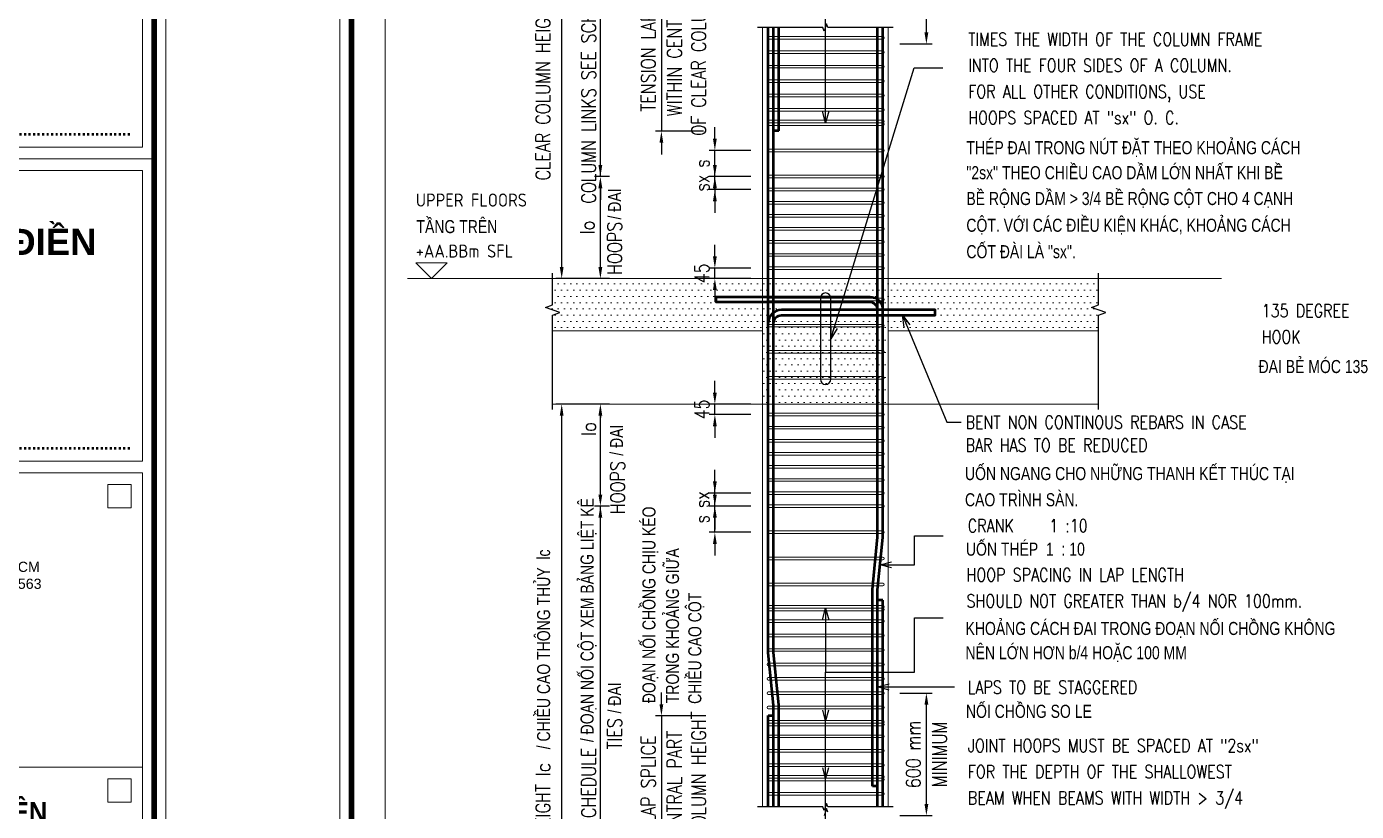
# Model space of a CAD drawing. Header units: millimetres. Extents: x -88960 to 836140, y 175458 to 320791.
# Drawn here: x 327642 to 350551, y 206490 to 220004 of the extents above; entities that cross this region are included whole.
import ezdxf
from ezdxf.enums import TextEntityAlignment as Align

# ---------------------------------------------------------------- set-up
doc = ezdxf.new("R2010")
doc.units = ezdxf.units.MM
doc.header["$LTSCALE"] = 1000
doc.layers.get('0').update_dxf_attribs({"linetype": 'CONTINUOUS'})
doc.layers.get('DEFPOINTS').update_dxf_attribs({"linetype": 'CONTINUOUS'})
for name, color, linetype, lineweight in [('Ap0102_dim', 145, 'CONTINUOUS', 25), ('Ap0104_leader', 145, 'CONTINUOUS', 25), ('Ap0202_T', 141, 'CONTINUOUS', 25), ('Ap0310_PSS', 130, 'CONTINUOUS', 18), ('Ap0311_H', 8, 'CONTINUOUS', 15), ('Ap0314_Kh', 253, 'CONTINUOUS', 15), ('Ap0401_Reinf', 1, 'CONTINUOUS', 50), ('Ap0402_Reinf.S', 6, 'CONTINUOUS', 35), ('Ap0403_RT', 40, 'CONTINUOUS', 20)]:
    doc.layers.add(name, color=color, linetype=linetype, lineweight=lineweight)
doc.styles.add('ARC8', font='simplex', dxfattribs={"width": 0.8})
doc.styles.add('CHG_XX_Khung ten$0$A1 BORDER$0$ARIAL', font='arial.ttf')
doc.styles.add('CHG_XX_Khung ten$0$A1 BORDER$0$Arial - Bold', font='arialbd.ttf', dxfattribs={"height": 2.5})
doc.styles.add('CHG_XX_Khung ten$0$A1 BORDER$0$Title Block DD$0$Arial - Bold', font='arialbd.ttf', dxfattribs={"height": 2.5})
doc.styles.add('ISOCP', font='isocp.shx')
doc.styles.add('romans', font='romans.shx', dxfattribs={"width": 0.8})
doc.styles.add('vn-vni', font='vn_vni.shx', dxfattribs={"width": 0.8})
doc.dimstyles.new('TL 25', dxfattribs={"dimscale": 0, "dimtxt": 250, "dimasz": 200, "dimexe": 100, "dimexo": 200, "dimgap": 100, "dimtad": 1, "dimdec": 1, "dimlfac": 0.25, "dimdsep": 46, "dimtxsty": 'romans', "dimcen": 200, "dimdle": 100, "dimclrd": 256, "dimclre": 256, "dimclrt": 1, "dimaunit": 1, "dimadec": 0, "dimazin": 0, "dimtfac": 1, "dimtdec": 1, "dimtix": 1, "dimtmove": 2, "dimatfit": 3, "dimldrblk": 'OPEN30', "dimfxl": 1, "dimtolj": 1, "dimtzin": 0, "dimarcsym": 0})

# ---------------------------------------------------------------- blocks, each defined once
blk = doc.blocks.new('_Open30')
at = {"color": 0, "linetype": 'ByBlock', "lineweight": -2}
for p, q in [((-1, 0.27), (0, 0)), ((0, 0), (-1, -0.27)), ((0, 0), (-1, 0))]:
    blk.add_line(p, q, dxfattribs=at)
blk = doc.blocks.new('*D270')
at = {"layer": 'Ap0102_dim', "lineweight": -2, "transparency": 16777216}
for p, q in [((337681, 227017), (336760, 227017)), ((336860, 215866), (336860, 226817)), ((337681, 215666), (336760, 215666))]:
    blk.add_line(p, q, dxfattribs=at)
at = {"layer": 'Ap0102_dim', "transparency": 16777216}
for points in [[(336827, 226817), (336893, 226817), (336860, 227017)], [(336827, 215866), (336893, 215866), (336860, 215666)]]:
    blk.add_solid(points, dxfattribs=at)
at = {"layer": 'DEFPOINTS', "color": 0, "transparency": 16777216}
for p in [(336860, 227017), (337881, 227017), (337881, 215666)]:
    blk.add_point(p, dxfattribs=at)
at = {"layer": 'Ap0102_dim', "color": 1, "transparency": 16777216, "insert": (336538, 219095), "char_height": 250, "attachment_point": 5, "rotation": 90, "style": 'romans'}
blk.add_mtext('\\A1;CLEAR COLUMN HEIGHT lc', dxfattribs=at)
blk = doc.blocks.new('*D271')
at = {"layer": 'Ap0102_dim', "lineweight": -2, "transparency": 16777216}
for p, q in [((337527, 225460), (337527, 225660)), ((337681, 225260), (337427, 225260)), ((337527, 217422), (337527, 225260)), ((337681, 217422), (337427, 217422)), ((337527, 217222), (337527, 217022))]:
    blk.add_line(p, q, dxfattribs=at)
at = {"layer": 'Ap0102_dim', "transparency": 16777216}
for points in [[(337493, 225460), (337560, 225460), (337527, 225260)], [(337493, 217222), (337560, 217222), (337527, 217422)]]:
    blk.add_solid(points, dxfattribs=at)
at = {"layer": 'DEFPOINTS', "color": 0, "transparency": 16777216}
for p in [(337527, 225260), (337881, 225260), (337881, 217422)]:
    blk.add_point(p, dxfattribs=at)
at = {"layer": 'Ap0102_dim', "color": 1, "transparency": 16777216, "insert": (337324, 219028), "char_height": 250, "attachment_point": 5, "rotation": 90, "style": 'romans'}
blk.add_mtext('\\A1;COLUMN LINKS SEE SCHEDULE', dxfattribs=at)
blk = doc.blocks.new('*D273')
at = {"layer": 'Ap0102_dim', "lineweight": -2, "transparency": 16777216}
for p, q in [((337681, 217422), (337427, 217422)), ((337527, 215866), (337527, 217222)), ((337681, 215666), (337427, 215666))]:
    blk.add_line(p, q, dxfattribs=at)
at = {"layer": 'Ap0102_dim', "transparency": 16777216}
for points in [[(337493, 217222), (337560, 217222), (337527, 217422)], [(337493, 215866), (337560, 215866), (337527, 215666)]]:
    blk.add_solid(points, dxfattribs=at)
at = {"layer": 'DEFPOINTS', "color": 0, "transparency": 16777216}
for p in [(337527, 217422), (337881, 217422, 450), (337881, 215666, 450)]:
    blk.add_point(p, dxfattribs=at)
at = {"layer": 'Ap0102_dim', "color": 1, "transparency": 16777216, "insert": (337302, 216544), "char_height": 250, "attachment_point": 5, "rotation": 90, "style": 'romans'}
blk.add_mtext('\\A1;lo', dxfattribs=at)
blk = doc.blocks.new('LEVELS')
blk.add_lwpolyline([(-3, 3), (3, 3), (0, 0)], close=True)
at = {"style": 'ISOCP'}
for tag, p in [('LEVEL_1R', (3, 8.75)), ('LEVEL_2R', (3, 4))]:
    blk.add_attdef(tag, text='', height=2.5, dxfattribs=at).set_placement(p, align=Align.RIGHT)
for tag, p in [('LEVEL_1L', (-3, 8.75)), ('LEVEL_2L', (-3, 4))]:
    blk.add_attdef(tag, p, '', height=2.5, dxfattribs=at)
blk = doc.blocks.new('*D275')
at = {"layer": 'Ap0102_dim', "lineweight": -2, "transparency": 16777216}
for p, q in [((337681, 225260), (337427, 225260)), ((337527, 217622), (337527, 225060)), ((337681, 217422), (337427, 217422))]:
    blk.add_line(p, q, dxfattribs=at)
at = {"layer": 'Ap0102_dim', "transparency": 16777216}
for points in [[(337493, 225060), (337560, 225060), (337527, 225260)], [(337493, 217622), (337560, 217622), (337527, 217422)]]:
    blk.add_solid(points, dxfattribs=at)
at = {"layer": 'DEFPOINTS', "color": 0, "transparency": 16777216}
for p in [(337527, 225260), (337881, 225260, 450), (337881, 217422, 450)]:
    blk.add_point(p, dxfattribs=at)
at = {"layer": 'Ap0102_dim', "color": 1, "transparency": 16777216, "insert": (337774, 221341), "char_height": 250, "attachment_point": 5, "rotation": 90, "style": 'romans'}
blk.add_mtext('\\A1;TIES', dxfattribs=at)
blk = doc.blocks.new('*D276')
at = {"layer": 'Ap0102_dim', "lineweight": -2, "transparency": 16777216}
for p, q in [((337681, 217422), (337427, 217422)), ((337527, 215866), (337527, 217222)), ((337681, 215666), (337427, 215666))]:
    blk.add_line(p, q, dxfattribs=at)
at = {"layer": 'Ap0102_dim', "transparency": 16777216}
for points in [[(337493, 217222), (337560, 217222), (337527, 217422)], [(337493, 215866), (337560, 215866), (337527, 215666)]]:
    blk.add_solid(points, dxfattribs=at)
at = {"layer": 'DEFPOINTS', "color": 0, "transparency": 16777216}
for p in [(337527, 217422), (337881, 217422, 450), (337881, 215666, 450)]:
    blk.add_point(p, dxfattribs=at)
at = {"layer": 'Ap0102_dim', "color": 1, "transparency": 16777216, "insert": (337774, 216188), "char_height": 250, "attachment_point": 5, "rotation": 90, "style": 'romans'}
blk.add_mtext('\\A1;HOOPS', dxfattribs=at)
blk = doc.blocks.new('*D263')
at = {"layer": 'Ap0102_dim', "lineweight": -2, "transparency": 16777216}
for p, q in [((339499, 217622), (339499, 217822)), ((340121, 217422), (339399, 217422)), ((339499, 217197), (339499, 217422)), ((340121, 217197), (339399, 217197)), ((339499, 216997), (339499, 216797))]:
    blk.add_line(p, q, dxfattribs=at)
at = {"layer": 'Ap0102_dim', "transparency": 16777216}
for points in [[(339466, 217622), (339532, 217622), (339499, 217422)], [(339466, 216997), (339532, 216997), (339499, 217197)]]:
    blk.add_solid(points, dxfattribs=at)
at = {"layer": 'DEFPOINTS', "color": 0, "transparency": 16777216}
for p in [(339499, 217422), (340321, 217422, 450), (340321, 217197, 450)]:
    blk.add_point(p, dxfattribs=at)
at = {"layer": 'Ap0102_dim', "color": 1, "transparency": 16777216, "insert": (339274, 217310), "char_height": 250, "attachment_point": 5, "rotation": 90, "style": 'romans'}
blk.add_mtext('\\A1;sx', dxfattribs=at)
blk = doc.blocks.new('*D264')
at = {"layer": 'Ap0102_dim', "lineweight": -2, "transparency": 16777216}
for p, q in [((339499, 218073), (339499, 218273)), ((340121, 217873), (339399, 217873)), ((339499, 217422), (339499, 217873)), ((340121, 217422), (339399, 217422)), ((339499, 217222), (339499, 217022))]:
    blk.add_line(p, q, dxfattribs=at)
at = {"layer": 'Ap0102_dim', "transparency": 16777216}
for points in [[(339466, 218073), (339532, 218073), (339499, 217873)], [(339466, 217222), (339532, 217222), (339499, 217422)]]:
    blk.add_solid(points, dxfattribs=at)
at = {"layer": 'DEFPOINTS', "color": 0, "transparency": 16777216}
for p in [(339499, 217873), (340321, 217873, 450), (340321, 217422, 450)]:
    blk.add_point(p, dxfattribs=at)
at = {"layer": 'Ap0102_dim', "color": 1, "transparency": 16777216, "insert": (339274, 217648), "char_height": 250, "attachment_point": 5, "rotation": 90, "style": 'romans'}
blk.add_mtext('\\A1;s', dxfattribs=at)
blk = doc.blocks.new('*D267')
at = {"layer": 'Ap0102_dim', "lineweight": -2, "transparency": 16777216}
for p, q in [((338578, 221849), (338578, 222049)), ((339304, 221649), (338478, 221649)), ((338578, 221649), (338578, 218203)), ((339304, 218203), (338478, 218203)), ((338578, 218003), (338578, 217803))]:
    blk.add_line(p, q, dxfattribs=at)
at = {"layer": 'Ap0102_dim', "transparency": 16777216}
for points in [[(338545, 221849), (338611, 221849), (338578, 221649)], [(338545, 218003), (338611, 218003), (338578, 218203)]]:
    blk.add_solid(points, dxfattribs=at)
at = {"layer": 'DEFPOINTS', "color": 0, "transparency": 16777216}
for p in [(339504, 221649), (338578, 218203), (339504, 218203)]:
    blk.add_point(p, dxfattribs=at)
at = {"layer": 'Ap0102_dim', "color": 1, "transparency": 16777216, "char_height": 250, "attachment_point": 5, "rotation": 90, "style": 'romans'}
for s, insert in [('\\A1;WITHIN CENTRAL PART\\POF CLEAR COLUMN HEIGHT', (339011, 219926)), ('\\A1;TENSION LAP SPLICE', (338353, 219926))]:
    blk.add_mtext(s, dxfattribs=dict(at, insert=insert))
blk = doc.blocks.new('*D375')
at = {"layer": 'Ap0102_dim', "lineweight": -2, "ltscale": 50, "transparency": 16777216}
for p, q in [((342683, 208526), (343243, 208526)), ((343143, 206620), (343143, 208326)), ((342683, 206420), (343243, 206420))]:
    blk.add_line(p, q, dxfattribs=at)
at = {"layer": 'Ap0102_dim', "ltscale": 50, "transparency": 16777216}
for points in [[(343110, 208326), (343177, 208326), (343143, 208526)], [(343110, 206620), (343177, 206620), (343143, 206420)]]:
    blk.add_solid(points, dxfattribs=at)
at = {"layer": 'DEFPOINTS', "color": 0, "ltscale": 50, "transparency": 16777216}
for p in [(342483, 208526, 450), (343143, 208526), (342483, 206420, 450)]:
    blk.add_point(p, dxfattribs=at)
at = {"layer": 'Ap0102_dim', "color": 1, "ltscale": 50, "transparency": 16777216, "char_height": 250, "attachment_point": 5, "rotation": 90, "style": 'romans'}
for s, insert in [('\\A1;600 mm', (342918, 207473)), ('\\A1;MINIMUM', (343368, 207473))]:
    blk.add_mtext(s, dxfattribs=dict(at, insert=insert))
blk = doc.blocks.new('*D191')
at = {"layer": 'Ap0102_dim', "lineweight": -2, "transparency": 16777216}
for p, q in [((337681, 213503), (336760, 213503)), ((336860, 202352), (336860, 213303)), ((337681, 202152), (336760, 202152))]:
    blk.add_line(p, q, dxfattribs=at)
at = {"layer": 'Ap0102_dim', "transparency": 16777216}
for points in [[(336827, 213303), (336893, 213303), (336860, 213503)], [(336827, 202352), (336893, 202352), (336860, 202152)]]:
    blk.add_solid(points, dxfattribs=at)
at = {"layer": 'DEFPOINTS', "color": 0, "transparency": 16777216}
for p in [(336860, 213503), (337881, 213503), (337881, 202152)]:
    blk.add_point(p, dxfattribs=at)
at = {"layer": 'Ap0102_dim', "color": 1, "transparency": 16777216, "insert": (336538, 205581), "char_height": 250, "attachment_point": 5, "rotation": 90, "style": 'romans'}
blk.add_mtext('\\A1;CLEAR COLUMN HEIGHT lc', dxfattribs=at)
blk = doc.blocks.new('*D192')
at = {"layer": 'Ap0102_dim', "lineweight": -2, "transparency": 16777216}
for p, q in [((337527, 211947), (337527, 212147)), ((337681, 211747), (337427, 211747)), ((337527, 203909), (337527, 211747)), ((337681, 203909), (337427, 203909)), ((337527, 203709), (337527, 203509))]:
    blk.add_line(p, q, dxfattribs=at)
at = {"layer": 'Ap0102_dim', "transparency": 16777216}
for points in [[(337493, 211947), (337560, 211947), (337527, 211747)], [(337493, 203709), (337560, 203709), (337527, 203909)]]:
    blk.add_solid(points, dxfattribs=at)
at = {"layer": 'DEFPOINTS', "color": 0, "transparency": 16777216}
for p in [(337527, 211747), (337881, 211747), (337881, 203909)]:
    blk.add_point(p, dxfattribs=at)
at = {"layer": 'Ap0102_dim', "color": 1, "transparency": 16777216, "insert": (337324, 205515), "char_height": 250, "attachment_point": 5, "rotation": 90, "style": 'romans'}
blk.add_mtext('\\A1;COLUMN LINKS SEE SCHEDULE', dxfattribs=at)
blk = doc.blocks.new('*D193')
at = {"layer": 'Ap0102_dim', "lineweight": -2, "transparency": 16777216}
for p, q in [((337681, 213503), (337427, 213503)), ((337527, 213303), (337527, 213271)), ((337527, 211947), (337527, 212881)), ((337681, 211747), (337427, 211747))]:
    blk.add_line(p, q, dxfattribs=at)
at = {"layer": 'Ap0102_dim', "transparency": 16777216}
for points in [[(337493, 213303), (337560, 213303), (337527, 213503)], [(337493, 211947), (337560, 211947), (337527, 211747)]]:
    blk.add_solid(points, dxfattribs=at)
at = {"layer": 'DEFPOINTS', "color": 0, "transparency": 16777216}
for p in [(337527, 213503), (337881, 213503, 450), (337881, 211747, 450)]:
    blk.add_point(p, dxfattribs=at)
at = {"layer": 'Ap0102_dim', "color": 1, "transparency": 16777216, "insert": (337324, 213076), "char_height": 250, "attachment_point": 5, "rotation": 90, "style": 'romans'}
blk.add_mtext('\\A1;lo', dxfattribs=at)
blk = doc.blocks.new('*D195')
at = {"layer": 'Ap0102_dim', "lineweight": -2, "transparency": 16777216}
for p, q in [((337681, 213503), (337427, 213503)), ((337527, 211947), (337527, 213303)), ((337681, 211747), (337427, 211747))]:
    blk.add_line(p, q, dxfattribs=at)
at = {"layer": 'Ap0102_dim', "transparency": 16777216}
for points in [[(337493, 213303), (337560, 213303), (337527, 213503)], [(337493, 211947), (337560, 211947), (337527, 211747)]]:
    blk.add_solid(points, dxfattribs=at)
at = {"layer": 'DEFPOINTS', "color": 0, "transparency": 16777216}
for p in [(337527, 213503), (337881, 213503, 450), (337881, 211747, 450)]:
    blk.add_point(p, dxfattribs=at)
at = {"layer": 'Ap0102_dim', "color": 1, "transparency": 16777216, "insert": (337825, 212066), "char_height": 250, "attachment_point": 5, "rotation": 90, "style": 'romans'}
blk.add_mtext('\\A1;HOOPS', dxfattribs=at)
blk = doc.blocks.new('*D196')
at = {"layer": 'Ap0102_dim', "lineweight": -2, "transparency": 16777216}
for p, q in [((337681, 211747), (337427, 211747)), ((337527, 204109), (337527, 211547)), ((337681, 203909), (337427, 203909))]:
    blk.add_line(p, q, dxfattribs=at)
at = {"layer": 'Ap0102_dim', "transparency": 16777216}
for points in [[(337493, 211547), (337560, 211547), (337527, 211747)], [(337493, 204109), (337560, 204109), (337527, 203909)]]:
    blk.add_solid(points, dxfattribs=at)
at = {"layer": 'DEFPOINTS', "color": 0, "transparency": 16777216}
for p in [(337527, 211747), (337881, 211747, 450), (337881, 203909, 450)]:
    blk.add_point(p, dxfattribs=at)
at = {"layer": 'Ap0102_dim', "color": 1, "transparency": 16777216, "insert": (337774, 207828), "char_height": 250, "attachment_point": 5, "rotation": 90, "style": 'romans'}
blk.add_mtext('\\A1;TIES', dxfattribs=at)
blk = doc.blocks.new('*D200')
at = {"layer": 'Ap0102_dim', "lineweight": -2, "transparency": 16777216}
for p, q in [((339499, 212172), (339499, 212372)), ((340121, 211972), (339399, 211972)), ((339499, 211747), (339499, 211972)), ((340121, 211747), (339399, 211747)), ((339499, 211547), (339499, 211347))]:
    blk.add_line(p, q, dxfattribs=at)
at = {"layer": 'Ap0102_dim', "transparency": 16777216}
for points in [[(339466, 212172), (339532, 212172), (339499, 211972)], [(339466, 211547), (339532, 211547), (339499, 211747)]]:
    blk.add_solid(points, dxfattribs=at)
at = {"layer": 'DEFPOINTS', "color": 0, "transparency": 16777216}
for p in [(339499, 211972), (340321, 211972, 450), (340321, 211747, 450)]:
    blk.add_point(p, dxfattribs=at)
at = {"layer": 'Ap0102_dim', "color": 1, "transparency": 16777216, "insert": (339274, 211859), "char_height": 250, "attachment_point": 5, "rotation": 90, "style": 'romans'}
blk.add_mtext('\\A1;sx', dxfattribs=at)
blk = doc.blocks.new('*D201')
at = {"layer": 'Ap0102_dim', "lineweight": -2, "transparency": 16777216}
for p, q in [((339499, 211947), (339499, 212147)), ((340121, 211747), (339399, 211747)), ((339499, 211296), (339499, 211747)), ((340121, 211296), (339399, 211296)), ((339499, 211096), (339499, 210896))]:
    blk.add_line(p, q, dxfattribs=at)
at = {"layer": 'Ap0102_dim', "transparency": 16777216}
for points in [[(339466, 211947), (339532, 211947), (339499, 211747)], [(339466, 211096), (339532, 211096), (339499, 211296)]]:
    blk.add_solid(points, dxfattribs=at)
at = {"layer": 'DEFPOINTS', "color": 0, "transparency": 16777216}
for p in [(339499, 211747), (340321, 211747, 450), (340321, 211296, 450)]:
    blk.add_point(p, dxfattribs=at)
at = {"layer": 'Ap0102_dim', "color": 1, "transparency": 16777216, "insert": (339274, 211521), "char_height": 250, "attachment_point": 5, "rotation": 90, "style": 'romans'}
blk.add_mtext('\\A1;s', dxfattribs=at)
blk = doc.blocks.new('*D202')
at = {"layer": 'Ap0102_dim', "lineweight": -2, "transparency": 16777216}
for p, q in [((338578, 208336), (338578, 208536)), ((339304, 208136), (338478, 208136)), ((338578, 208136), (338578, 204690)), ((339304, 204690), (338478, 204690)), ((338578, 204490), (338578, 204290))]:
    blk.add_line(p, q, dxfattribs=at)
at = {"layer": 'Ap0102_dim', "transparency": 16777216}
for points in [[(338545, 208336), (338611, 208336), (338578, 208136)], [(338545, 204490), (338611, 204490), (338578, 204690)]]:
    blk.add_solid(points, dxfattribs=at)
at = {"layer": 'DEFPOINTS', "color": 0, "transparency": 16777216}
for p in [(339504, 208136), (338578, 204690), (339504, 204690)]:
    blk.add_point(p, dxfattribs=at)
at = {"layer": 'Ap0102_dim', "color": 1, "transparency": 16777216, "char_height": 250, "attachment_point": 5, "rotation": 90, "style": 'romans'}
for s, insert in [('\\A1;WITHIN CENTRAL PART\\POF CLEAR COLUMN HEIGHT', (339011, 206413)), ('\\A1;TENSION LAP SPLICE', (338353, 206413))]:
    blk.add_mtext(s, dxfattribs=dict(at, insert=insert))
blk = doc.blocks.new('*D185')
at = {"layer": 'Ap0102_dim', "lineweight": -2, "transparency": 16777216}
for p, q in [((339499, 216046), (339499, 216246)), ((340121, 215846), (339399, 215846)), ((339499, 215666), (339499, 215846)), ((340121, 215666), (339399, 215666)), ((339499, 215466), (339499, 215266))]:
    blk.add_line(p, q, dxfattribs=at)
at = {"layer": 'Ap0102_dim', "transparency": 16777216}
for points in [[(339466, 216046), (339532, 216046), (339499, 215846)], [(339466, 215466), (339532, 215466), (339499, 215666)]]:
    blk.add_solid(points, dxfattribs=at)
at = {"layer": 'DEFPOINTS', "color": 0, "transparency": 16777216}
for p in [(339499, 215846), (340321, 215846, 450), (340321, 215666, 450)]:
    blk.add_point(p, dxfattribs=at)
at = {"layer": 'Ap0102_dim', "color": 1, "transparency": 16777216, "insert": (339274, 215756), "char_height": 250, "attachment_point": 5, "rotation": 90, "style": 'romans'}
blk.add_mtext('\\A1;45', dxfattribs=at)
blk = doc.blocks.new('*D187')
at = {"layer": 'Ap0102_dim', "lineweight": -2, "transparency": 16777216}
for p, q in [((339499, 213703), (339499, 213903)), ((340121, 213503), (339399, 213503)), ((340121, 213323), (339399, 213323)), ((339499, 213323), (339499, 213503)), ((339499, 213123), (339499, 212923))]:
    blk.add_line(p, q, dxfattribs=at)
at = {"layer": 'Ap0102_dim', "transparency": 16777216}
for points in [[(339466, 213703), (339532, 213703), (339499, 213503)], [(339466, 213123), (339532, 213123), (339499, 213323)]]:
    blk.add_solid(points, dxfattribs=at)
at = {"layer": 'DEFPOINTS', "color": 0, "transparency": 16777216}
for p in [(339499, 213503), (340321, 213503), (340321, 213323, 450)]:
    blk.add_point(p, dxfattribs=at)
at = {"layer": 'Ap0102_dim', "color": 1, "transparency": 16777216, "insert": (339274, 213413), "char_height": 250, "attachment_point": 5, "rotation": 90, "style": 'romans'}
blk.add_mtext('\\A1;45', dxfattribs=at)
blk = doc.blocks.new('*D190')
at = {"layer": 'Ap0102_dim', "lineweight": -2, "ltscale": 50, "transparency": 16777216}
for p, q in [((342683, 221812), (343243, 221812)), ((343143, 219906), (343143, 221612)), ((342683, 219706), (343243, 219706))]:
    blk.add_line(p, q, dxfattribs=at)
at = {"layer": 'Ap0102_dim', "ltscale": 50, "transparency": 16777216}
for points in [[(343110, 221612), (343177, 221612), (343143, 221812)], [(343110, 219906), (343177, 219906), (343143, 219706)]]:
    blk.add_solid(points, dxfattribs=at)
at = {"layer": 'DEFPOINTS', "color": 0, "ltscale": 50, "transparency": 16777216}
for p in [(342483, 221812, 450), (343143, 221812), (342483, 219706, 450)]:
    blk.add_point(p, dxfattribs=at)
at = {"layer": 'Ap0102_dim', "color": 1, "ltscale": 50, "transparency": 16777216, "char_height": 250, "attachment_point": 5, "rotation": 90, "style": 'romans'}
for s, insert in [('\\A1;600 mm', (342918, 220759)), ('\\A1;MINIMUM', (343368, 220759))]:
    blk.add_mtext(s, dxfattribs=dict(at, insert=insert))
blk = doc.blocks.new('CHG_XX_Khung ten')
blk.add_line((687, 422.69), (824, 422.69))
for points in [[(15, 579), (826, 579), (826, 15), (15, 15)], [(816, 362.62), (820, 362.62), (820, 366.62), (816, 366.62)], [(816, 311.93), (820, 311.93), (820, 315.93), (816, 315.93)]]:
    blk.add_lwpolyline(points, close=True)
at = {"color": 4, "linetype": 'Continuous', "const_width": 1}
blk.add_lwpolyline([(17, 577), (824, 577), (824, 17), (17, 17)], close=True, dxfattribs=at)
at = {"linetype": 'Continuous'}
for points in [[(689, 471), (822, 471), (822, 424.69), (689, 424.69)], [(689, 368.62), (822, 368.62), (822, 317.93), (689, 317.93)], [(689, 317.93), (822, 317.93), (822, 289.93), (689, 289.93)]]:
    blk.add_lwpolyline(points, close=True, dxfattribs=at)
at = {"style": 'CHG_XX_Khung ten$0$A1 BORDER$0$Title Block DD$0$Arial - Bold'}
for p in [(820, 427.69), (820, 373.62)]:
    blk.add_text('.....................................................', height=2, dxfattribs=at).set_placement(p, align=Align.MIDDLE_RIGHT)
at = {"ltscale": 10}
for s, insert, char_height, width, attachment_point, style in [('Địa chỉ: 37 Trần Ngọc Diện, P.Thảo Điền, Quận 2, Tp. HCM\\PTel: (84.8) 35 191 561 – 35 191 562, Fax: (84.8) 35 191 563\\PEmail: hcmc@htt-group.com', (739.49, 345.2), 1.75, 83.001, 7, 'CHG_XX_Khung ten$0$A1 BORDER$0$ARIAL'), ('{\\W0.9;CÔNG TY TNHH TVTK CƠ ĐIỆN \\PĐỒNG TÂM}', (739.49, 311.93), 3.5, 76.248, 1, 'CHG_XX_Khung ten$0$A1 BORDER$0$Arial - Bold')]:
    blk.add_mtext(s, dxfattribs=dict(at, insert=insert, char_height=char_height, width=width, attachment_point=attachment_point, style=style))
at = {"ltscale": 10, "insert": (755.91, 410.64), "char_height": 4.5, "width": 121.2929, "attachment_point": 2, "style": 'CHG_XX_Khung ten$0$A1 BORDER$0$Title Block DD$0$Arial - Bold', "bg_fill": 2}
blk.add_mtext('CÔNG TY CỔ PHẦN THIÊN PHÚC ĐIỀN', dxfattribs=at)
at = {"linetype": 'Continuous'}
blk.add_lwpolyline([(689, 420.69), (822, 420.69), (822, 370.62), (689, 370.62)], close=True, dxfattribs=at)

msp = doc.modelspace()

# ---------------------------------------------------------------- hatches: boundary and pattern name
at = {"layer": 'Ap0311_H', "ltscale": 50}
h = msp.add_hatch(dxfattribs=at)
h.set_pattern_fill('DOTS', color=256, scale=67.5675, style=0)
h.set_pattern_definition([(0, (283277.64, 188327.16), (53.6317, 107.2634), [0, -107.2634])])
h.paths.add_polyline_path([(342483.00933, 214764.66363), (346109.13183, 214764.66363), (346109.13183, 215034.93363), (346232.89195, 215079.97863), (345985.37171, 215170.06863), (346109.13183, 215215.11363), (346109.13183, 215665.56363), (336703.73583, 215665.56363), (336703.73583, 215215.11363), (336579.97571, 215170.06863), (336827.49595, 215079.97863), (336703.73583, 215034.93363), (336703.73583, 214764.66363), (340320.84933, 214764.66363), (340320.84933, 213503.40363), (342483.00933, 213503.40363)])

# ---------------------------------------------------------------- linework, layer by layer
at = {"layer": 'Ap0104_leader'}
for p, q in [((341379.40683, 219928.00357, 225.22466), (341356.88433, 219989.88363, 225.22466)), ((341424.45183, 220051.76369, 225.22466), (341379.40683, 219928.00357, 225.22466)), ((341446.97433, 219989.88363, 225.22466), (341424.45183, 220051.76369, 225.22466)), ((342935.79658, 210736.28928, 450.44931), (342935.79658, 211236.91899, 450.44931)), ((342935.79658, 211236.91899, 450.44931), (343433.53499, 211236.91899, 450.44931)), ((342935.79658, 208886.29113, 450.44931), (342935.79658, 209821.60509, 450.44931)), ((342935.79658, 209821.60509, 450.44931), (343433.53499, 209821.60509, 450.44931)), ((341379.40683, 206504.59357, 225.22466), (341356.88433, 206566.47363, 225.22466)), ((341424.45183, 206628.35369, 225.22466), (341379.40683, 206504.59357, 225.22466)), ((341424.45183, 206538.26369, 225.22466), (341379.40683, 206414.50357, 225.22466)), ((341446.97433, 206566.47363, 225.22466), (341424.45183, 206628.35369, 225.22466)), ((341446.97433, 206476.38363, 225.22466), (341424.45183, 206538.26369, 225.22466))]:
    msp.add_line(p, q, dxfattribs=at)
at = {"layer": 'Ap0104_leader', "linetype": 'Continuous'}
for p, q in [((336579.97571, 215170.06863, 450.44931), (336703.73583, 215215.11363, 450.44931)), ((336827.49595, 215079.97863, 450.44931), (336579.97571, 215170.06863, 450.44931)), ((336703.73583, 215034.93363, 450.44931), (336827.49595, 215079.97863, 450.44931))]:
    msp.add_line(p, q, dxfattribs=at)
at = {"layer": 'Ap0104_leader', "elevation": 225.22466}
for points in [[(341356.88433, 219989.88363), (340230.75933, 219989.88363)], [(341356.88433, 206566.47363), (340230.75933, 206566.47363)]]:
    msp.add_lwpolyline(points, dxfattribs=at)
at = {"layer": 'Ap0104_leader'}
for points in [[(342573.09933, 219989.88363), (341446.97433, 219989.88363)], [(342573.09933, 206566.47363), (341446.97433, 206566.47363)]]:
    msp.add_lwpolyline(points, dxfattribs=at)
at = {"layer": 'Ap0104_leader', "linetype": 'Continuous', "elevation": 450.44931}
for points in [[(336703.73583, 215215.11363), (336703.73583, 215755.65363)], [(346109.13183, 213413.31363), (346109.13183, 215034.93363), (346232.89195, 215079.97863), (345985.37171, 215170.06863), (346109.13183, 215215.11363), (346109.13183, 215755.65363)], [(336703.73583, 213413.31363), (336703.73583, 215034.93363)]]:
    msp.add_lwpolyline(points, dxfattribs=at)
at = {"layer": 'Ap0104_leader', "ltscale": 50, "elevation": 450.44931}
msp.add_lwpolyline([(341316.34383, 215327.72613), (341316.34383, 213931.33113, 1), (341496.52383, 213931.33113), (341496.52383, 215327.72613, 1)], format="xyb", close=True, dxfattribs=at)
at = {"layer": 'Ap0310_PSS'}
for p, q in [((340320.84933, 219989.88363, 450.44931), (340320.84933, 206566.47363, 450.44931)), ((342483.00933, 219989.88363, 450.44931), (342483.00933, 206566.47363, 450.44931)), ((336703.73583, 215665.56363, 450.44931), (340320.84933, 215665.56363, 450.44931)), ((342483.00933, 215665.56363, 450.44931), (346109.13183, 215665.56363, 450.44931)), ((336703.73583, 214764.66363, 450.44931), (340320.84933, 214764.66363, 450.44931)), ((340320.84933, 206566.47363, 450.44931), (340320.84933, 214764.66363, 450.44931)), ((342483.00933, 206566.47363, 450.44931), (342483.00933, 214764.66363, 450.44931)), ((342483.00933, 214764.66363, 450.44931), (346109.13183, 214764.66363, 450.44931)), ((336703.73583, 213503.40363, 450.44931), (346109.13183, 213503.40363, 450.44931))]:
    msp.add_line(p, q, dxfattribs=at)
at = {"layer": 'Ap0311_H'}
msp.add_line((334205.54013, 215665.56363, 450.44931), (348229.674, 215665.56363, 450.44931), dxfattribs=at)
at = {"layer": 'Ap0311_H', "ltscale": 50}
msp.add_lwpolyline([(368748.27915, 181768.74767), (368748.27916, 232914.31452), (333818.39108, 232914.31452), (333818.39108, 181768.74765)], dxfattribs=at)
at = {"layer": 'Ap0401_Reinf'}
for p, q in [((340419.94833, 209219.63534, 450.44931), (340419.94833, 219989.88363, 450.44931)), ((340509.59123, 209228.59963, 450.44931), (340509.90251, 219989.88363, 450.44931)), ((340600.12833, 218210.60613, 450.44931), (340600.12833, 219989.88363, 450.44931)), ((342303.27643, 211215.07292, 450.44931), (342302.96516, 219989.88363, 450.44931)), ((342392.91933, 211206.10863, 450.44931), (342392.91933, 219989.88363, 450.44931)), ((340600.12833, 218210.60613, 450.44931), (340510.03833, 218210.60613, 450.44931)), ((342212.73933, 210309.70192, 450.44931), (342303.27643, 211215.07292, 450.44931)), ((342302.82933, 210305.20863, 450.44931), (342392.91933, 211206.10863, 450.44931)), ((342212.73933, 210300.69292, 450.44931), (342212.73933, 210309.70192, 450.44931)), ((342212.73933, 206926.83363, 450.44931), (342212.73933, 210300.69292, 450.44931)), ((342302.82933, 206566.47363, 450.44931), (342302.82933, 210305.20863, 450.44931)), ((342392.91933, 210125.02863, 450.44931), (342302.82933, 210125.02863, 450.44931)), ((342392.91933, 206566.47363, 450.44931), (342392.91933, 210125.02863, 450.44931)), ((340510.03833, 208318.73534, 450.44931), (340419.94833, 209219.63534, 450.44931)), ((340600.12833, 208323.22863, 450.44931), (340509.59123, 209228.59963, 450.44931)), ((340510.03833, 206566.47363, 450.44931), (340510.03833, 208318.73534, 450.44931)), ((340600.12833, 206566.47363, 450.44931), (340600.12833, 208323.22863, 450.44931)), ((340419.94833, 206566.47363, 450.44931), (340419.94833, 208143.04863, 450.44931)), ((340419.94833, 208143.04863, 450.44931), (340510.03833, 208143.04863, 450.44931)), ((342302.82933, 206926.83363, 450.44931), (342212.73933, 206926.83363, 450.44931))]:
    msp.add_line(p, q, dxfattribs=at)
at = {"layer": 'Ap0401_Reinf', "elevation": 450.44931}
for points in [[(342302.82933, 215125.02363, 0.4142135624), (342167.69433, 215260.15863), (339519.04833, 215260.15863), (339519.04833, 215350.24863), (342167.69433, 215350.24863, -0.4142135624), (342392.91933, 215125.02363)], [(340510.03833, 214899.79863, -0.4142135624), (340645.17333, 215034.93363), (343293.81933, 215034.93363), (343293.81933, 215125.02363), (340645.17333, 215125.02363, 0.4142135624), (340419.94833, 214899.79863)]]:
    msp.add_lwpolyline(points, format="xyb", dxfattribs=at)
at = {"layer": 'Ap0402_Reinf.S', "lineweight": 9}
msp.add_line((342483.00933, 215665.56363, 450.44931), (340320.84933, 215665.56363, 450.44931), dxfattribs=at)
at = {"layer": 'Ap0402_Reinf.S', "lineweight": 9, "elevation": 450.44931}
for points in [[(340419.94833, 219832.22613, 1), (340419.94833, 219787.18113), (342392.91933, 219787.18113, 1), (342392.91933, 219832.22613)], [(340419.94833, 219584.47863, 1), (340419.94833, 219539.43363), (342392.91933, 219539.43363, 1), (342392.91933, 219584.47863)], [(340419.94833, 219336.73113, 1), (340419.94833, 219291.68613), (342392.91933, 219291.68613, 1), (342392.91933, 219336.73113)], [(340419.94833, 219088.98363, 1), (340419.94833, 219043.93863), (342392.91933, 219043.93863, 1), (342392.91933, 219088.98363)], [(340419.94833, 218841.23613, 1), (340419.94833, 218796.19113), (342392.91933, 218796.19113, 1), (342392.91933, 218841.23613)], [(340419.94833, 218593.48863, 1), (340419.94833, 218548.44363), (342392.91933, 218548.44363, 1), (342392.91933, 218593.48863)], [(340419.94833, 218390.78613, 1), (340419.94833, 218345.74113), (342392.91933, 218345.74113, 1), (342392.91933, 218390.78613)], [(340419.94833, 218345.74113, 1), (340419.94833, 218300.69613), (342392.91933, 218300.69613, 1), (342392.91933, 218345.74113)], [(340419.94833, 217895.29113, 1), (340419.94833, 217850.24613), (342392.91933, 217850.24613, 1), (342392.91933, 217895.29113)], [(340419.94833, 217444.84113, 1), (340419.94833, 217399.79613), (342392.91933, 217399.79613, 1), (342392.91933, 217444.84113)], [(340419.94833, 217219.61613, 1), (340419.94833, 217174.57113), (342392.91933, 217174.57113, 1), (342392.91933, 217219.61613)], [(340419.94833, 216994.39113, 1), (340419.94833, 216949.34613), (342392.91933, 216949.34613, 1), (342392.91933, 216994.39113)], [(340419.94833, 216769.16613, 1), (340419.94833, 216724.12113), (342392.91933, 216724.12113, 1), (342392.91933, 216769.16613)], [(340419.94833, 216543.94113, 1), (340419.94833, 216498.89613), (342392.91933, 216498.89613, 1), (342392.91933, 216543.94113)], [(340419.94833, 216318.71613, 1), (340419.94833, 216273.67113), (342392.91933, 216273.67113, 1), (342392.91933, 216318.71613)], [(340419.94833, 216093.49113, 1), (340419.94833, 216048.44613), (342392.91933, 216048.44613, 1), (342392.91933, 216093.49113)], [(340419.94833, 215868.26613, 1), (340419.94833, 215823.22113), (342392.91933, 215823.22113, 1), (342392.91933, 215868.26613)], [(340419.94833, 215327.72613, 1), (340419.94833, 215282.68113), (342392.91933, 215282.68113, 1), (342392.91933, 215327.72613)], [(340419.94833, 214877.27613, 1), (340419.94833, 214832.23113), (342392.91933, 214832.23113, 1), (342392.91933, 214877.27613)], [(340419.94833, 214426.82613, 1), (340419.94833, 214381.78113), (342392.91933, 214381.78113, 1), (342392.91933, 214426.82613)], [(340419.94833, 213976.37613, 1), (340419.94833, 213931.33113), (342392.91933, 213931.33113, 1), (342392.91933, 213976.37613)], [(340419.94833, 213345.74613, 1), (340419.94833, 213300.70113), (342392.91933, 213300.70113, 1), (342392.91933, 213345.74613)], [(340419.94833, 213120.52113, 1), (340419.94833, 213075.47613), (342392.91933, 213075.47613, 1), (342392.91933, 213120.52113)], [(340419.94833, 212895.29613, 1), (340419.94833, 212850.25113), (342392.91933, 212850.25113, 1), (342392.91933, 212895.29613)], [(340419.94833, 212670.07113, 1), (340419.94833, 212625.02613), (342392.91933, 212625.02613, 1), (342392.91933, 212670.07113)], [(340419.94833, 212444.84613, 1), (340419.94833, 212399.80113), (342392.91933, 212399.80113, 1), (342392.91933, 212444.84613)], [(340419.94833, 212219.62113, 1), (340419.94833, 212174.57613), (342392.91933, 212174.57613, 1), (342392.91933, 212219.62113)], [(340419.94833, 211994.39613, 1), (340419.94833, 211949.35113), (342392.91933, 211949.35113, 1), (342392.91933, 211994.39613)], [(340419.94833, 211769.17113, 1), (340419.94833, 211724.12613), (342392.91933, 211724.12613, 1), (342392.91933, 211769.17113)], [(340419.94833, 211318.72113, 1), (340419.94833, 211273.67613), (342392.91933, 211273.67613, 1), (342392.91933, 211318.72113)], [(340419.94833, 210868.27113, 1), (340419.94833, 210823.22613), (342392.91933, 210823.22613, 1), (342392.91933, 210868.27113)], [(340419.94833, 210417.82113, 1), (340419.94833, 210372.77613), (342392.91933, 210372.77613, 1), (342392.91933, 210417.82113)], [(340419.94833, 210034.93863, 1), (340419.94833, 209989.89363), (342392.91933, 209989.89363, 1), (342392.91933, 210034.93863)], [(340419.94833, 209989.89363, 1), (340419.94833, 209944.84863), (342392.91933, 209944.84863, 1), (342392.91933, 209989.89363)], [(340419.94833, 209787.19113, 1), (340419.94833, 209742.14613), (342392.91933, 209742.14613, 1), (342392.91933, 209787.19113)], [(340419.94833, 209539.44363, 1), (340419.94833, 209494.39863), (342392.91933, 209494.39863, 1), (342392.91933, 209539.44363)], [(340419.94833, 209291.69613, 1), (340419.94833, 209246.65113), (342392.91933, 209246.65113, 1), (342392.91933, 209291.69613)], [(340419.94833, 209043.94863, 1), (340419.94833, 208998.90363), (342392.91933, 208998.90363, 1), (342392.91933, 209043.94863)], [(340419.94833, 208796.20113, 1), (340419.94833, 208751.15613), (342392.91933, 208751.15613, 1), (342392.91933, 208796.20113)], [(340419.94833, 208548.45363, 1), (340419.94833, 208503.40863), (342392.91933, 208503.40863, 1), (342392.91933, 208548.45363)], [(340419.94833, 208300.70613, 1), (340419.94833, 208255.66113), (342392.91933, 208255.66113, 1), (342392.91933, 208300.70613)], [(340419.94833, 208052.95863, 1), (340419.94833, 208007.91363), (342392.91933, 208007.91363, 1), (342392.91933, 208052.95863)], [(340419.94833, 208007.91363, 1), (340419.94833, 207962.86863), (342392.91933, 207962.86863, 1), (342392.91933, 208007.91363)], [(340419.94833, 207805.21113, 1), (340419.94833, 207760.16613), (342392.91933, 207760.16613, 1), (342392.91933, 207805.21113)], [(340419.94833, 207557.46363, 1), (340419.94833, 207512.41863), (342392.91933, 207512.41863, 1), (342392.91933, 207557.46363)], [(340419.94833, 207309.71613, 1), (340419.94833, 207264.67113), (342392.91933, 207264.67113, 1), (342392.91933, 207309.71613)], [(340419.94833, 207107.01363, 1), (340419.94833, 207061.96863), (342392.91933, 207061.96863, 1), (342392.91933, 207107.01363)], [(340419.94833, 207061.96863, 1), (340419.94833, 207016.92363), (342392.91933, 207016.92363, 1), (342392.91933, 207061.96863)], [(340419.94833, 206814.22113, 1), (340419.94833, 206769.17613), (342392.91933, 206769.17613, 1), (342392.91933, 206814.22113)]]:
    msp.add_lwpolyline(points, format="xyb", close=True, dxfattribs=at)

# ---------------------------------------------------------------- block references
at = {"layer": 'Ap0104_leader', "xscale": 180.18, "yscale": 180.18, "zscale": 180.18, "rotation": 270}
for p in [(341406.43383, 208051.53703), (341406.43383, 207060.54703, 450.44931)]:
    msp.add_blockref('_Open30', p, dxfattribs=at)
at = {"layer": 'Ap0314_Kh', "xscale": 100, "yscale": 100, "zscale": 100}
msp.add_blockref('CHG_XX_Khung ten', (247440.48602, 175457.91904), dxfattribs=at)
at = {"layer": 'Ap0403_RT'}
ref = msp.add_blockref('LEVELS', (334618.42635, 215665.56363, 450.44931), dxfattribs=dict(at, xscale=90.09, yscale=90.09, zscale=90.09))
ref.add_attrib('LEVEL_1L', 'UPPER FLOORS', (334348.15635, 216904.66583, 450.44931), dxfattribs={"layer": '0', "height": 225.225, "style": 'ISOCP'})
ref.add_attrib('LEVEL_2L', '+AA.BBm SFL', (334348.15635, 216026.28833, 450.44931), dxfattribs={"layer": '0', "height": 225.225, "style": 'ISOCP'})

# ---------------------------------------------------------------- texts
at = {"layer": 'Ap0202_T', "style": 'vn-vni', "width": 0.8}
for s, p in [('THEÙP ÑAI TRONG NUÙT ÑAËT THEO KHOAÛNG CAÙCH', (343832.19598, 217806.61077, 450.44931)), ('"2sx" THEO CHIEÀU CAO DAÀM LÔÙN NHAÁT KHI BEÀ', (343832.19598, 217375.98057, 450.44931)), ('BEÀ ROÄNG DAÀM > 3/4 BEÀ ROÄNG COÄT CHO 4 CAÏNH ', (343832.19598, 216930.93597, 450.44931)), ('TAÀNG TREÂN', (334358.73172, 216447.77249, 450.44931)), ('COÄT. VÔÙI CAÙC ÑIEÀU KIEÄN KHAÙC, KHOAÛNG CAÙCH', (343832.19598, 216470.57607, 450.44931)), ('COÁT ÑAØI LAØ "sx".', (343832.19598, 216015.62157, 450.44931)), ('ÑAI BEÛ MOÙC 135', (348865.8553, 214037.80138, 450.44931)), ('UOÁN NGANG CHO NHÖÕNG THANH KEÁT THUÙC TAÏI', (343808.10817, 212194.64708, 450.44931)), ('CAO TRÌNH SAØN.', (343808.10817, 211744.19708, 450.44931)), ('UOÁN THEÙP  1  : 10', (343824.53833, 210893.55462, 450.44931)), ('KHOAÛNG CAÙCH ÑAI TRONG ÑOAÏN NOÁI CHOÀNG KHOÂNG', (343817.78158, 209527.79022, 450.44931)), ('NEÂN LÔÙN HÔN b/4 HOAËC 100 MM', (343817.33113, 209110.22307, 450.44931)), ('NOÁI CHOÀNG SO LE', (343824.53833, 208100.76462, 450.44931))]:
    msp.add_text(s, height=225.225, dxfattribs=at).set_placement(p)
for s, p in [('/ ÑAI', (337771.15768, 216682.40904)), ('/ ÑAI', (337804.04053, 212615.29599)), ('/ ÑOAÏN NOÁI COÄT XEM BAÛNG LIEÄT KEÂ', (337297.73473, 207683.31894)), ('/ CHIEÀU CAO THOÂNG THUÛY  lc', (336548.30024, 207559.74299, 900.89863)), ('/ ÑAI', (337771.60813, 208177.01214))]:
    msp.add_text(s, height=225.225, rotation=90, dxfattribs=at).set_placement(p, align=Align.MIDDLE_LEFT)
for s, p in [('ÑOAÏN NOÁI CHOÀNG CHÒU KEÙO', (338476.2334, 208353.37163, 450.44931)), ('TRONG KHOAÛNG GIÖÕA ', (338881.6384, 208353.37163, 450.44931)), ('CHIEÀU CAO COÄT', (339266.77315, 208341.20948, 450.44931))]:
    msp.add_text(s, height=225.225, rotation=90, dxfattribs=at).set_placement(p)
at = {"layer": 'Ap0403_RT', "style": 'ARC8', "width": 0.8}
for s, p in [('TIMES THE WIDTH OF THE COLUMN FRAME', (343864.24592, 219673.66773, 450.44931)), ('INTO THE FOUR SIDES OF A COLUMN.', (343864.24592, 219223.21773, 450.44931)), ('FOR ALL OTHER CONDITIONS, USE', (343864.24592, 218772.76773, 450.44931)), ('HOOPS SPACED AT "sx" O. C.', (343864.24592, 218322.31773, 450.44931)), ('135 DEGREE', (348919.50896, 214999.19578, 900.89863)), ('HOOK', (348919.50896, 214548.74578, 900.89863)), ('JOINT HOOPS MUST BE SPACED AT "2sx"', (343856.58827, 207511.51773, 450.44931)), ('FOR THE DEPTH OF THE SHALLOWEST', (343856.58827, 207061.06773, 450.44931)), ('BEAM WHEN BEAMS WITH WIDTH > 3/4', (343856.58827, 206610.61773, 450.44931))]:
    msp.add_text(s, height=225.225, dxfattribs=at).set_placement(p)
for s, p in [('BENT NON CONTINOUS REBARS IN CASE', (343818.2535, 213191.61686, 450.44931)), ('BAR HAS TO BE REDUCED', (343818.2535, 212796.74927, 450.44931)), ('CRANK    1 :10', (343855.85481, 211409.4569, 450.44931)), ('HOOP SPACING IN LAP LENGTH', (343834.68366, 210564.24697, 900.89863)), ('SHOULD NOT GREATER THAN b/4 NOR 100mm.', (343834.68366, 210113.79697, 900.89863)), ('LAPS TO BE STAGGERED', (343855.85481, 208628.82905, 450.44931))]:
    msp.add_text(s, height=225.225, dxfattribs=at).set_placement(p, align=Align.MIDDLE_LEFT)

# ---------------------------------------------------------------- dimensions: what is measured, and where the dimension line sits
at = {"layer": 'Ap0102_dim'}
for base, p1, p2, text, picture, middle in [((336860.04198, 227016.90363, 450.44931), (337880.73918, 215665.56363, 450.44931), (337880.73918, 227016.90363, 450.44931), 'CLEAR COLUMN HEIGHT lc', '*D270', (336537.82558, 219094.95897, 450.44931)), ((337526.70798, 225260.14863, 450.44931), (337880.73918, 217422.31863, 450.44931), (337880.73918, 225260.14863, 450.44931), 'COLUMN LINKS SEE SCHEDULE', '*D271', (337324.00548, 219028.35264, 450.44931)), ((337526.70798, 225260.14863), (337880.73918, 217422.31863, 450.44931), (337880.73918, 225260.14863, 450.44931), 'TIES', '*D275', (337774.45548, 221341.23363)), ((337526.70798, 217422.31863), (337880.73918, 215665.56363, 450.44931), (337880.73918, 217422.31863, 450.44931), 'HOOPS', '*D276', (337774.45548, 216187.81494)), ((336860.04198, 213503.40363, 450.44931), (337880.73918, 202152.06363, 450.44931), (337880.73918, 213503.40363, 450.44931), 'CLEAR COLUMN HEIGHT lc', '*D191', (336537.82558, 205581.45897, 450.44931)), ((337526.70798, 213503.40363), (337880.73918, 211746.64863, 450.44931), (337880.73918, 213503.40363, 450.44931), 'lo', '*D193', (337324.00548, 213076.10634)), ((337526.70798, 213503.40363), (337880.73918, 211746.64863, 450.44931), (337880.73918, 213503.40363, 450.44931), 'HOOPS', '*D195', (337824.76123, 212065.74699)), ((337526.70798, 211746.64863, 450.44931), (337880.73918, 203908.81863, 450.44931), (337880.73918, 211746.64863, 450.44931), 'COLUMN LINKS SEE SCHEDULE', '*D192', (337324.00548, 205514.85264, 450.44931)), ((337526.70798, 211746.64863), (337880.73918, 203908.81863, 450.44931), (337880.73918, 211746.64863, 450.44931), 'TIES', '*D196', (337774.45548, 207827.73363))]:
    dim = msp.add_linear_dim(base=base, p1=p1, p2=p2, angle=90, text=text, dimstyle='TL 25', override={"dimscale": 1}, dxfattribs=at)
    dim.commit()
    dim.dimension.update_dxf_attribs({"geometry": picture, "text_midpoint": middle, "dimtype": 160})
for base, p1, p2, text, picture, middle in [((338577.99043, 218203.39893, 450.44931), (339504.11563, 221649.34143, 450.44931), (339504.11563, 218203.39893, 450.44931), 'TENSION LAP SPLICE\\XWITHIN CENTRAL PART\\POF CLEAR COLUMN HEIGHT', '*D267', (338577.99043, 219926.37018, 450.44931)), ((339498.90421, 217872.76863), (340320.84933, 217422.31863, 450.44931), (340320.84933, 217872.76863, 450.44931), 's', '*D264', (339273.90421, 217647.54363)), ((339498.90421, 217422.31863), (340320.84933, 217197.09363, 450.44931), (340320.84933, 217422.31863, 450.44931), 'sx', '*D263', (339273.90421, 217309.70613)), ((337526.70798, 217422.31863), (337880.73918, 215665.56363, 450.44931), (337880.73918, 217422.31863, 450.44931), 'lo', '*D273', (337301.70798, 216543.94113)), ((339498.90421, 211971.87363), (340320.84933, 211746.64863, 450.44931), (340320.84933, 211971.87363, 450.44931), 'sx', '*D200', (339273.90421, 211859.26113)), ((339498.90421, 211746.64863), (340320.84933, 211296.19863, 450.44931), (340320.84933, 211746.64863, 450.44931), 's', '*D201', (339273.90421, 211521.42363)), ((338577.99043, 204689.89893, 450.44931), (339504.11563, 208135.84143, 450.44931), (339504.11563, 204689.89893, 450.44931), 'TENSION LAP SPLICE\\XWITHIN CENTRAL PART\\POF CLEAR COLUMN HEIGHT', '*D202', (338577.99043, 206412.87018, 450.44931))]:
    dim = msp.add_linear_dim(base=base, p1=p1, p2=p2, angle=90, text=text, dimstyle='TL 25', override={"dimscale": 1}, dxfattribs=at)
    dim.commit()
    dim.dimension.update_dxf_attribs({"geometry": picture, "text_midpoint": middle})
at = {"layer": 'Ap0102_dim', "ltscale": 50}
for base, p1, p2, picture, middle in [((343143.27251, 221811.68319), (342483.00933, 219705.82944, 450.44931), (342483.00933, 221811.68319, 450.44931), '*D190', (343143.27251, 220758.75631)), ((343143.27251, 208525.93113), (342483.00933, 206420.07738, 450.44931), (342483.00933, 208525.93113, 450.44931), '*D375', (343143.27251, 207473.00425))]:
    dim = msp.add_linear_dim(base=base, p1=p1, p2=p2, angle=90, text='600 mm\\XMINIMUM', dimstyle='TL 25', override={"dimscale": 1}, dxfattribs=at)
    dim.commit()
    dim.dimension.update_dxf_attribs({"geometry": picture, "text_midpoint": middle})
at = {"layer": 'Ap0102_dim'}
for base, p1, p2, picture, middle in [((339498.90421, 215845.74363), (340320.84933, 215665.56363, 450.44931), (340320.84933, 215845.74363, 450.44931), '*D185', (339273.90421, 215755.65363)), ((339498.90421, 213503.40363, 450.44931), (340320.84933, 213323.22363, 900.89863), (340320.84933, 213503.40363, 450.44931), '*D187', (339273.90421, 213413.31363, 450.44931))]:
    dim = msp.add_linear_dim(base=base, p1=p1, p2=p2, angle=90, dimstyle='TL 25', override={"dimscale": 1}, dxfattribs=at)
    dim.commit()
    dim.dimension.update_dxf_attribs({"geometry": picture, "text_midpoint": middle})

# ---------------------------------------------------------------- leaders
at = {"layer": 'Ap0104_leader'}
for points in [[(341406.43383, 218345.74113, 450.44931), (341406.43383, 222399.79113, 450.44931), (342935.79658, 222399.79113, 450.44931)], [(341496.52383, 214629.52863, 450.44931), (342930.89783, 219292.58703, 450.44931), (343429.33203, 219292.58703, 450.44931)], [(342731.65773, 215034.93363, 450.44931), (343492.77358, 213194.57469, 450.44931), (343742.33857, 213194.57469, 450.44931)], [(342339.28842, 210736.28928, 450.44931), (342732.50467, 210736.28928, 450.44931), (342935.79658, 210736.28928, 450.44931)], [(341406.43383, 209989.89363, 450.44931), (341406.43383, 208886.29113, 450.44931), (342935.79658, 208886.29113, 450.44931)], [(341406.43383, 204832.24113, 450.44931), (341406.43383, 208886.29113, 450.44931), (342935.79658, 208886.29113, 450.44931)], [(342302.82933, 208633.13823), (343627.23733, 208633.13823)]]:
    msp.add_leader(points, dimstyle='TL 25', override={"dimscale": 1}, dxfattribs=at)

# ---------------------------------------------------------------- next in the draw order: block references
at = {"layer": 'Ap0314_Kh', "xscale": 100, "yscale": 100, "zscale": 100}
msp.add_blockref('CHG_XX_Khung ten', (331540.48602, 175457.91904), dxfattribs=at)

doc.saveas('drawing.dxf')
